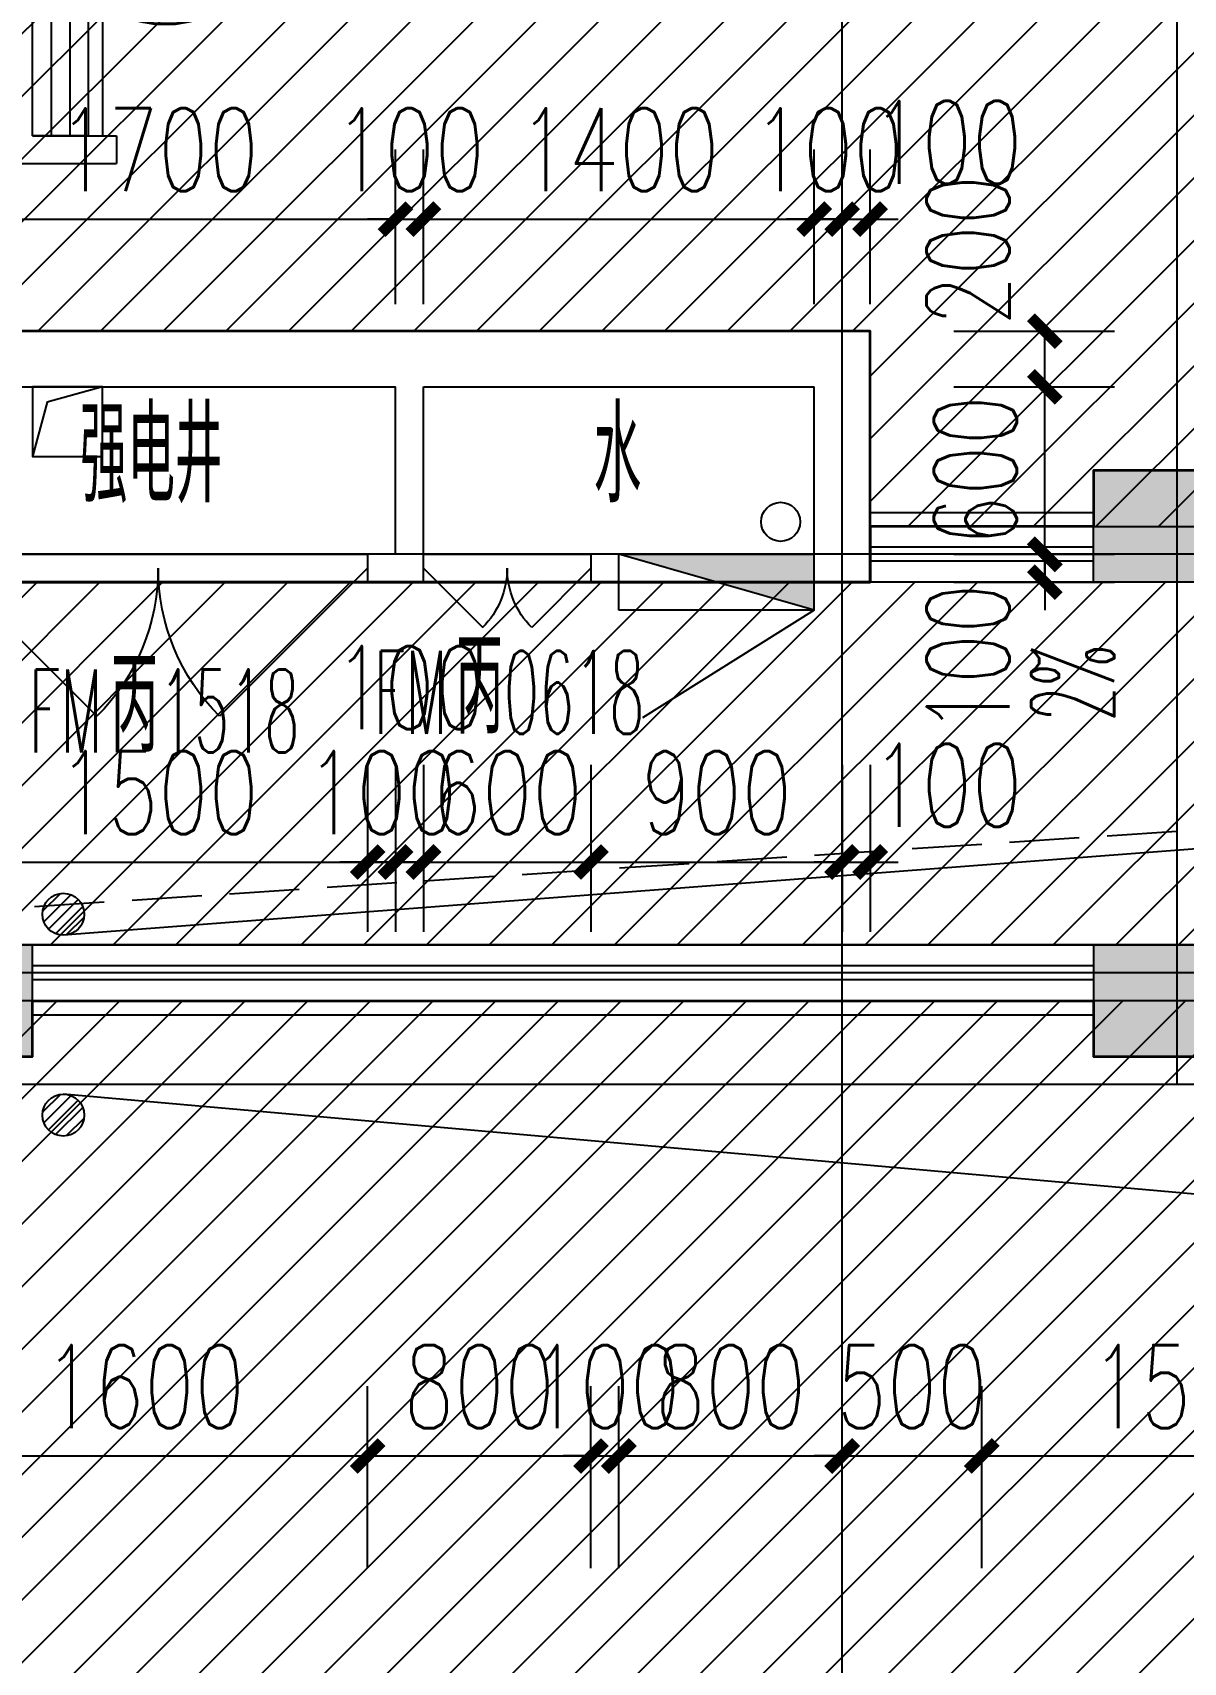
# Model space of a CAD drawing. Extents: x -59851 to 653804, y -249523 to 437614.
# Drawn here: x -36814 to -32691, y 147917 to 153758 of the extents above; entities that cross this region are included whole.
import ezdxf

# ---------------------------------------------------------------- set-up
doc = ezdxf.new("R2010")
doc.units = 0
doc.header["$LTSCALE"] = 1000
doc.header["$MEASUREMENT"] = 0
doc.linetypes.add('DASH', pattern=[0.35, 0.25, -0.1])
for name, color, linetype in [('-消防立管', 1, 'Continuous'), ('A-洞口', 105, 'Continuous'), ('A-疏散距离', 105, 'DASH'), ('A-看线', 105, 'Continuous'), ('A-第三道尺寸线', 105, 'Continuous'), ('A-线脚看线', 9, 'Continuous'), ('AE-FLOR', 151, 'Continuous'), ('DIM_SYMB', 3, 'Continuous'), ('DOOR_FIRE', 4, 'Continuous'), ('DOOR_FIRE_TEXT', 7, 'Continuous'), ('DOTE', 16, 'Continuous'), ('LABEL_PM', 7, 'Continuous'), ('NL', 5, 'Continuous'), ('PUB_HATCH', 8, 'Continuous'), ('PUB_TEXT', 7, 'Continuous'), ('WALL', 2, 'Continuous'), ('WINDOW', 4, 'Continuous'), ('WINDOW_TEXT', 7, 'Continuous'), ('ys', 154, 'Continuous'), ('剪力墙', 6, 'Continuous'), ('栏杆', 142, 'Continuous')]:
    doc.layers.add(name, color=color, linetype=linetype)
doc.layers.add('33计一半面积外廓线', color=53, linetype='Continuous', lineweight=35)
doc.layers.add('33计全面积外廓线', color=21, linetype='Continuous', lineweight=35)
doc.layers.add('A-area(算全面积)', color=21, linetype='Continuous', plot=False)
doc.layers.add('A-降板区域（给结构）', color=155, linetype='Continuous', plot=False)
doc.styles.add('_TCH_DIM', font='SIMPLEX.shx', dxfattribs={"width": 0.7, "bigfont": 'GBCBIG.shx'})
doc.styles.add('_TCH_DIM_T3', font='SIMPLEX.shx', dxfattribs={"width": 0.705882, "bigfont": 'GBCBIG.shx'})
doc.styles.add('_TCH_WINDOW', font='SIMPLEX.shx', dxfattribs={"width": 0.7, "height": 3.5, "bigfont": 'GBCBIG.shx'})
doc.styles.get("Standard").update_dxf_attribs({"font": 'gbenor.shx', "width": 0.7, "bigfont": 'gbcbig.shx'})
doc.dimstyles.new('_TCH_ARCH&&100', dxfattribs={"dimtxt": 297.5, "dimasz": 100, "dimexe": 250, "dimexo": 300, "dimgap": 100, "dimtad": 1, "dimdec": 0, "dimzin": 0, "dimdsep": 46, "dimtxsty": '_TCH_DIM_T3', "dimblk": 'ARCHTICK', "dimcen": 0.09, "dimclrt": 7, "dimazin": 2, "dimtfac": 1, "dimtdec": 0, "dimtix": 1, "dimtmove": 2, "dimatfit": 3, "dimfxl": 0, "dimtolj": 1, "dimtzin": 0, "dimarcsym": 0})
pattern_1 = [(45, (0.02, 3e-11), (-112.2532, 112.2532), [])]

# ---------------------------------------------------------------- blocks, each defined once
blk = doc.blocks.new('zhouxianshouceng0329')
at = {"layer": 'DOTE'}
for p, q in [((-33913.7, 194580), (-33913.7, 218959.5)), ((-32713.7, 209388.3), (-32713.7, 218959.5)), ((15572.3, 211288.3), (-44988.6, 211288.3)), ((-20013.7, 209788.3), (-44988.6, 209788.3))]:
    blk.add_line(p, q, dxfattribs=at)
blk = doc.blocks.new('jgjlq030328')
at = {"layer": 'PUB_HATCH'}
for points in [[(-279335, 22611.9), (-278735, 22611.9), (-278735, 22211.9), (-279335, 22211.9)], [(-283735, 20511.9), (-283135, 20511.9), (-283135, 20911.9), (-283735, 20911.9)], [(-279335, 20511.9), (-278735, 20511.9), (-278735, 20911.9), (-279335, 20911.9)]]:
    blk.add_hatch(color=256, dxfattribs=at).paths.add_polyline_path(points)
at = {"layer": '剪力墙'}
for points in [[(-279335, 22611.9), (-278735, 22611.9), (-278735, 22211.9), (-279335, 22211.9)], [(-283735, 20511.9), (-283135, 20511.9), (-283135, 20911.9), (-283735, 20911.9)], [(-279335, 20511.9), (-278735, 20511.9), (-278735, 20911.9), (-279335, 20911.9)]]:
    blk.add_lwpolyline(points, close=True, dxfattribs=at)
for points in [[(-279135, 22211.9), (-279135, 22211.9)], [(-279135, 20511.9), (-279135, 20511.9)]]:
    blk.add_lwpolyline(points, dxfattribs=at)
blk = doc.blocks.new('$TCHSYS$WIN2D')
for p, q in [((-0.5, 0.5), (0.5, 0.5)), ((-0.5, 0.5), (-0.5, -0.5)), ((0.5, 0.5), (0.5, -0.5)), ((0.5, 0.1667), (-0.5, 0.1667)), ((0.5, -0.1667), (-0.5, -0.1667)), ((-0.5, -0.5), (0.5, -0.5))]:
    blk.add_line(p, q)
blk = doc.blocks.new('a1HUXING0323')
at = {"layer": 'WALL'}
for p, q in [((23709.3, 176334.8), (23509.3, 176334.8)), ((23709.3, 176334.8), (23809.3, 176334.8)), ((23809.3, 176334.8), (23809.3, 176234.8)), ((23109.3, 176234.8), (23609.3, 176234.8)), ((23609.3, 176234.8), (23809.3, 176234.8))]:
    blk.add_line(p, q, dxfattribs=at)
at = {"layer": 'WINDOW'}
ref = blk.add_blockref('$TCHSYS$WIN2D', (23609.3, 177084.8), dxfattribs=dict(at, xscale=1500, yscale=200, zscale=1500, rotation=90))
ref.add_attrib('A', 'C1517a', (24133, 176717.3), dxfattribs={"layer": 'WINDOW_TEXT', "height": 297.5, "rotation": 90, "style": '_TCH_WINDOW', "width": 0.494118})
blk = doc.blocks.new('$DorLib2D$00000116')
at = {"color": 0}
for p, q in [((-0.5, 0), (-0.1464, 0.3536)), ((0.5, 0), (0.1464, 0.3536))]:
    blk.add_line(p, q, dxfattribs=at)
for centre, start, end in [((-0.5, 0), 0, 45), ((0.5, 0), 135, 180)]:
    blk.add_arc(centre, 0.5, start, end, dxfattribs=at)
blk = doc.blocks.new('youceshujing0329')
at = {"layer": 'A-洞口'}
for points in [[(-37213.7, 22682.6), (-36913.7, 22682.6), (-36913.7, 22182.6), (-37213.7, 22182.6)], [(-36813.7, 22682.6), (-36813.7, 22432.6), (-36563.7, 22432.6), (-36563.7, 22682.6)]]:
    blk.add_lwpolyline(points, close=True, dxfattribs=at)
for points in [[(-36913.7, 22682.6), (-37158.2, 22620.6), (-37213.7, 22182.6)], [(-36563.7, 22682.6), (-36761, 22628.3), (-36813.7, 22432.6)]]:
    blk.add_lwpolyline(points, dxfattribs=at)
at = {"layer": 'DOOR_FIRE'}
for p, q in [((-37113.7, 22082.6), (-35613.7, 22082.6)), ((-35413.7, 22082.6), (-34813.7, 22082.6)), ((-37113.7, 21982.6), (-35613.7, 21982.6)), ((-35413.7, 21982.6), (-34813.7, 21982.6))]:
    blk.add_line(p, q, dxfattribs=at)
at = {"layer": 'WALL'}
for p, q in [((-37413.7, 22882.6), (-35413.7, 22882.6)), ((-37413.7, 21982.6), (-37413.7, 22882.6)), ((-35413.7, 22882.6), (-33813.7, 22882.6)), ((-33813.7, 21982.6), (-33813.7, 22882.6)), ((-37213.7, 22682.6), (-35513.7, 22682.6)), ((-37213.7, 22082.6), (-37213.7, 22682.6)), ((-35513.7, 22082.6), (-35513.7, 22682.6)), ((-35413.7, 22082.6), (-35413.7, 22682.6)), ((-35413.7, 22682.6), (-34013.7, 22682.6)), ((-34013.7, 22082.6), (-34013.7, 22682.6)), ((-37113.7, 22082.6), (-37213.7, 22082.6)), ((-37113.7, 21982.6), (-37113.7, 22082.6)), ((-35513.7, 22082.6), (-35613.7, 22082.6)), ((-35613.7, 22082.6), (-35613.7, 21982.6)), ((-35413.7, 21982.6), (-35413.7, 22082.6)), ((-34013.7, 22082.6), (-34813.7, 22082.6)), ((-34813.7, 22082.6), (-34813.7, 21982.6)), ((-37413.7, 21982.6), (-37113.7, 21982.6)), ((-35613.7, 21982.6), (-35413.7, 21982.6)), ((-34813.7, 21982.6), (-33813.7, 21982.6))]:
    blk.add_line(p, q, dxfattribs=at)
at = {"layer": 'DOOR_FIRE', "zscale": 100}
for p, xscale, yscale in [((-36363.7, 22032.6), 1500, -1500), ((-35113.7, 22032.6), 600, -600)]:
    blk.add_blockref('$DorLib2D$00000116', p, dxfattribs=dict(at, xscale=xscale, yscale=yscale))
at = {"layer": 'DOOR_FIRE_TEXT', "style": '_TCH_WINDOW'}
for s, height, width, p in [('FM', 297.5, 0.494118, (-35591.7, 21439)), ('丙', 337.6, 0.7, (-35297.7, 21439)), ('0618', 297.5, 0.494118, (-35125.7, 21439)), ('丙', 337.6, 0.7, (-36533.7, 21372.6)), ('FM', 297.5, 0.494118, (-36827.7, 21372.6)), ('1518', 297.5, 0.494118, (-36361.7, 21372.6))]:
    blk.add_text(s, height=height, dxfattribs=dict(at, width=width)).set_placement(p)
at = {"layer": 'PUB_TEXT', "width": 0.7}
for s, height, p in [('强电井', 337.59, (-36644, 22269.3)), ('水', 337.6, (-34803.6, 22269.3))]:
    blk.add_text(s, height=height, dxfattribs=at).set_placement(p)
blk = doc.blocks.new('2fxianjiao0331')
at = {"layer": 'A-线脚看线'}
for points in [[(-208659.1, 154888.4), (-208659.1, 153388.4)], [(-205909.1, 152038.3), (-205109.1, 152038.3)], [(-208909.1, 150238.3), (-205109.1, 150238.3)]]:
    blk.add_lwpolyline(points, dxfattribs=at)
blk = doc.blocks.new('lianlangjiangban200')
at = {"layer": 'A-降板区域（给结构）', "linetype": 'DASH'}
h = blk.add_hatch(dxfattribs=at)
h.set_pattern_fill('ANSI31', color=256, scale=100)
h.set_pattern_definition([(45, (0, 0), (-112.2532, 112.2532), [])])
h.paths.add_polyline_path([(-39013.7, 151788.3), (-39013.7, 145188.3), (-37413.7, 145188.3), (-37413.7, 150488.3), (-21913.7, 150488.3), (-21913.7, 147988.3), (-24913.7, 147988.3), (-24913.7, 146588.3), (-20113.7, 146588.3), (-20113.7, 150488.3), (-5413.7, 150488.3), (-5413.7, 146388.3), (-10013.7, 146388.3), (-10013.7, 145088.3), (-3413.7, 145088.3), (-3413.7, 146388.3), (-4113.7, 146388.3), (-4113.7, 151788.3), (-8013.7, 151788.3), (-8013.7, 152188.3), (-19713.7, 152188.3), (-19713.7, 151788.3)])
at = {"layer": 'A-降板区域（给结构）'}
blk.add_lwpolyline([(-39013.7, 151788.3), (-39013.7, 145188.3), (-37413.7, 145188.3), (-37413.7, 150488.3), (-21913.7, 150488.3), (-21913.7, 147988.3), (-24913.7, 147988.3), (-24913.7, 146588.3), (-20113.7, 146588.3), (-20113.7, 150488.3), (-5413.7, 150488.3), (-5413.7, 146388.3), (-10013.7, 146388.3), (-10013.7, 145088.3), (-3413.7, 145088.3), (-3413.7, 146388.3), (-4113.7, 146388.3), (-4113.7, 151788.3), (-8013.7, 151788.3), (-8013.7, 152188.3), (-19713.7, 152188.3), (-19713.7, 151788.3)], close=True, dxfattribs=at)
blk = doc.blocks.new('3-122')
at = {"layer": 'A-area(算全面积)'}
blk.add_lwpolyline([(-158972, 87498.2), (-158972, 87498.2), (-158972, 87498.2), (-158972, 84098.2), (-156422, 84098.2), (-156422, 84098.2), (-155172, 84098.2), (-155172, 84098.2), (-153572, 84098.2), (-153572, 84298.2), (-152972, 84298.2), (-152972, 80998.2), (-151572, 80998.2), (-151572, 84298.2), (-150972, 84298.2), (-150972, 84098.2), (-149471.9, 84098.2), (-149471.9, 84098.2), (-148222, 84098.2), (-148222, 84098.2), (-147321.9, 84098.2), (-147322, 85698.2), (-143872, 85698.2), (-143872, 87498.2)], close=True, dxfattribs=at)
at = {"layer": 'A-看线'}
blk.add_lwpolyline([(-143872, 87498.2), (-158972, 87498.2)], dxfattribs=at)
at = {"layer": 'AE-FLOR'}
for points in [[(-154772, 89498.2), (-155572, 89498.2)], [(-154772, 89298.2), (-155572, 89298.2)], [(-154772, 87998.2), (-158572, 87998.2)], [(-154772, 87798.2), (-158572, 87798.2)]]:
    blk.add_lwpolyline(points, dxfattribs=at)
at = {"layer": '栏杆'}
for points in [[(-154772, 89423.2), (-155572, 89423.2)], [(-154772, 89373.2), (-155572, 89373.2)], [(-154772, 87923.2), (-158572, 87923.2)], [(-154772, 87873.2), (-158572, 87873.2)]]:
    blk.add_lwpolyline(points, dxfattribs=at)
blk = doc.blocks.new('_LV13')
at = {"color": 0}
for p, q in [((-0.071, 0.495), (-0.495, 0.071)), ((0.183, 0.465), (-0.465, -0.183)), ((0.354, 0.354), (-0.354, -0.354)), ((0.465, 0.183), (-0.183, -0.465)), ((0.495, -0.071), (0.071, -0.495))]:
    blk.add_line(p, q, dxfattribs=at)
blk.add_circle((0, 0), 0.5)
blk = doc.blocks.new('XHS1')
at = {"layer": '-消防立管'}
blk.add_hatch(color=253, dxfattribs=at).paths.add_polyline_path([(918395.2, -437306.6), (918595.2, -438006.6), (918595.2, -437306.6)])
for p, q in [((918395.2, -437306.6), (918595.2, -438006.6)), ((918395.2, -437306.6), (918395.2, -438006.6)), ((918395.2, -437306.6), (918595.2, -437306.6)), ((918595.2, -438006.6), (918595.2, -437306.6)), ((918395.2, -438006.6), (918595.2, -438006.6))]:
    blk.add_line(p, q, dxfattribs=at)
at = {"ltscale": 0.5}
blk.add_line((918395.2, -437306.6), (918008.9, -437922.4), dxfattribs=at)
blk = doc.blocks.new('2cengxiaohoushuan0429')
at = {"layer": '-消防立管'}
blk.add_circle((72107.4, 134982.5), 70, dxfattribs=at)
at = {"layer": '-消防立管', "xscale": -1, "rotation": 270}
blk.add_blockref('XHS1', (509534.5, -783728.9), dxfattribs=at)
blk = doc.blocks.new('_ArchTick')
at = {"color": 0, "linetype": 'ByBlock', "const_width": 0.4}
blk.add_lwpolyline([(-0.5, -0.5), (0.5, 0.5)], dxfattribs=at)
blk = doc.blocks.new('*D1216')
at = {"layer": 'A-第三道尺寸线', "color": 0, "lineweight": -2, "transparency": 16777216}
for p, q in [((-33913.7, 151133.8), (-33913.7, 150535.5)), ((-33813.7, 151133.8), (-33813.7, 150535.5)), ((-33913.7, 150785.5), (-34013.7, 150785.5)), ((-33913.7, 150785.5), (-33813.7, 150785.5)), ((-33813.7, 150785.5), (-33713.7, 150785.5))]:
    blk.add_line(p, q, dxfattribs=at)
at = {"layer": 'Defpoints', "color": 0, "transparency": 16777216}
for p in [(-33913.7, 151433.8), (-33813.7, 151433.8), (-33813.7, 150785.5)]:
    blk.add_point(p, dxfattribs=at)
at = {"layer": 'A-第三道尺寸线', "color": 0, "lineweight": -2, "transparency": 16777216, "xscale": 100, "yscale": 100, "zscale": 100}
blk.add_blockref('_ArchTick', (-33913.7, 150785.5), dxfattribs=at)
at = {"layer": 'A-第三道尺寸线', "color": 0, "lineweight": -2, "transparency": 16777216, "xscale": 100, "yscale": 100, "zscale": 100, "rotation": 180}
blk.add_blockref('_ArchTick', (-33813.7, 150785.5), dxfattribs=at)
at = {"layer": 'A-第三道尺寸线', "color": 7, "transparency": 16777216, "insert": (-33538.7, 151060.5), "char_height": 297.5, "attachment_point": 5, "style": '_TCH_DIM_T3'}
blk.add_mtext('\\A1;100', dxfattribs=at)
blk = doc.blocks.new('*D1217')
at = {"layer": 'A-第三道尺寸线', "color": 0, "lineweight": -2, "transparency": 16777216}
for p, q in [((-34813.7, 151133.8), (-34813.7, 150535.5)), ((-33913.7, 151133.8), (-33913.7, 150535.5)), ((-34813.7, 150785.5), (-33913.7, 150785.5))]:
    blk.add_line(p, q, dxfattribs=at)
at = {"layer": 'Defpoints', "color": 0, "transparency": 16777216}
for p in [(-34813.7, 151433.8), (-33913.7, 151433.8), (-33913.7, 150785.5)]:
    blk.add_point(p, dxfattribs=at)
at = {"layer": 'A-第三道尺寸线', "color": 0, "lineweight": -2, "transparency": 16777216, "xscale": 100, "yscale": 100, "zscale": 100, "rotation": 180}
blk.add_blockref('_ArchTick', (-34813.7, 150785.5), dxfattribs=at)
at = {"layer": 'A-第三道尺寸线', "color": 0, "lineweight": -2, "transparency": 16777216, "xscale": 100, "yscale": 100, "zscale": 100}
blk.add_blockref('_ArchTick', (-33913.7, 150785.5), dxfattribs=at)
at = {"layer": 'A-第三道尺寸线', "color": 7, "transparency": 16777216, "insert": (-34363.7, 151034.2), "char_height": 297.5, "attachment_point": 5, "style": '_TCH_DIM_T3'}
blk.add_mtext('\\A1;900', dxfattribs=at)
blk = doc.blocks.new('*D1218')
at = {"layer": 'A-第三道尺寸线', "color": 0, "lineweight": -2, "transparency": 16777216}
for p, q in [((-35413.7, 151133.8), (-35413.7, 150535.5)), ((-34813.7, 151133.8), (-34813.7, 150535.5)), ((-35413.7, 150785.5), (-35513.7, 150785.5)), ((-35413.7, 150785.5), (-34813.7, 150785.5)), ((-34813.7, 150785.5), (-34713.7, 150785.5))]:
    blk.add_line(p, q, dxfattribs=at)
at = {"layer": 'Defpoints', "color": 0, "transparency": 16777216}
for p in [(-35413.7, 151433.8), (-34813.7, 151433.8), (-34813.7, 150785.5)]:
    blk.add_point(p, dxfattribs=at)
at = {"layer": 'A-第三道尺寸线', "color": 0, "lineweight": -2, "transparency": 16777216, "xscale": 100, "yscale": 100, "zscale": 100}
blk.add_blockref('_ArchTick', (-35413.7, 150785.5), dxfattribs=at)
at = {"layer": 'A-第三道尺寸线', "color": 0, "lineweight": -2, "transparency": 16777216, "xscale": 100, "yscale": 100, "zscale": 100, "rotation": 180}
blk.add_blockref('_ArchTick', (-34813.7, 150785.5), dxfattribs=at)
at = {"layer": 'A-第三道尺寸线', "color": 7, "transparency": 16777216, "insert": (-35113.7, 151034.2), "char_height": 297.5, "attachment_point": 5, "style": '_TCH_DIM_T3'}
blk.add_mtext('\\A1;600', dxfattribs=at)
blk = doc.blocks.new('*D1219')
at = {"layer": 'A-第三道尺寸线', "color": 0, "lineweight": -2, "transparency": 16777216}
for p, q in [((-35513.7, 151133.8), (-35513.7, 150535.5)), ((-35413.7, 151133.8), (-35413.7, 150535.5)), ((-35513.7, 150785.5), (-35613.7, 150785.5)), ((-35513.7, 150785.5), (-35413.7, 150785.5)), ((-35413.7, 150785.5), (-35313.7, 150785.5))]:
    blk.add_line(p, q, dxfattribs=at)
at = {"layer": 'Defpoints', "color": 0, "transparency": 16777216}
for p in [(-35513.7, 151433.8), (-35413.7, 151433.8), (-35413.7, 150785.5)]:
    blk.add_point(p, dxfattribs=at)
at = {"layer": 'A-第三道尺寸线', "color": 0, "lineweight": -2, "transparency": 16777216, "xscale": 100, "yscale": 100, "zscale": 100}
blk.add_blockref('_ArchTick', (-35513.7, 150785.5), dxfattribs=at)
at = {"layer": 'A-第三道尺寸线', "color": 0, "lineweight": -2, "transparency": 16777216, "xscale": 100, "yscale": 100, "zscale": 100, "rotation": 180}
blk.add_blockref('_ArchTick', (-35413.7, 150785.5), dxfattribs=at)
at = {"layer": 'A-第三道尺寸线', "color": 7, "transparency": 16777216, "insert": (-35463.7, 151410.5), "char_height": 297.5, "attachment_point": 5, "style": '_TCH_DIM_T3'}
blk.add_mtext('\\A1;100', dxfattribs=at)
blk = doc.blocks.new('*D1220')
at = {"layer": 'A-第三道尺寸线', "color": 0, "lineweight": -2, "transparency": 16777216}
for p, q in [((-35613.7, 151133.8), (-35613.7, 150535.5)), ((-35513.7, 151133.8), (-35513.7, 150535.5)), ((-35613.7, 150785.5), (-35713.7, 150785.5)), ((-35613.7, 150785.5), (-35513.7, 150785.5)), ((-35513.7, 150785.5), (-35413.7, 150785.5))]:
    blk.add_line(p, q, dxfattribs=at)
at = {"layer": 'Defpoints', "color": 0, "transparency": 16777216}
for p in [(-35613.7, 151433.8), (-35513.7, 151433.8), (-35513.7, 150785.5)]:
    blk.add_point(p, dxfattribs=at)
at = {"layer": 'A-第三道尺寸线', "color": 0, "lineweight": -2, "transparency": 16777216, "xscale": 100, "yscale": 100, "zscale": 100}
blk.add_blockref('_ArchTick', (-35613.7, 150785.5), dxfattribs=at)
at = {"layer": 'A-第三道尺寸线', "color": 0, "lineweight": -2, "transparency": 16777216, "xscale": 100, "yscale": 100, "zscale": 100, "rotation": 180}
blk.add_blockref('_ArchTick', (-35513.7, 150785.5), dxfattribs=at)
at = {"layer": 'A-第三道尺寸线', "color": 7, "transparency": 16777216, "insert": (-35563.7, 151034.2), "char_height": 297.5, "attachment_point": 5, "style": '_TCH_DIM_T3'}
blk.add_mtext('\\A1;100', dxfattribs=at)
blk = doc.blocks.new('*D1221')
at = {"layer": 'A-第三道尺寸线', "color": 0, "lineweight": -2, "transparency": 16777216}
for p, q in [((-37113.7, 151133.8), (-37113.7, 150535.5)), ((-35613.7, 151133.8), (-35613.7, 150535.5)), ((-37113.7, 150785.5), (-35613.7, 150785.5))]:
    blk.add_line(p, q, dxfattribs=at)
at = {"layer": 'Defpoints', "color": 0, "transparency": 16777216}
for p in [(-37113.7, 151433.8), (-35613.7, 151433.8), (-35613.7, 150785.5)]:
    blk.add_point(p, dxfattribs=at)
at = {"layer": 'A-第三道尺寸线', "color": 0, "lineweight": -2, "transparency": 16777216, "xscale": 100, "yscale": 100, "zscale": 100, "rotation": 180}
blk.add_blockref('_ArchTick', (-37113.7, 150785.5), dxfattribs=at)
at = {"layer": 'A-第三道尺寸线', "color": 0, "lineweight": -2, "transparency": 16777216, "xscale": 100, "yscale": 100, "zscale": 100}
blk.add_blockref('_ArchTick', (-35613.7, 150785.5), dxfattribs=at)
at = {"layer": 'A-第三道尺寸线', "color": 7, "transparency": 16777216, "insert": (-36363.7, 151034.2), "char_height": 297.5, "attachment_point": 5, "style": '_TCH_DIM_T3'}
blk.add_mtext('\\A1;1500', dxfattribs=at)
blk = doc.blocks.new('*D2149')
at = {"layer": 'A-第三道尺寸线', "color": 0, "lineweight": -2, "transparency": 16777216}
for p, q in [((-37213.7, 152784.3), (-37213.7, 153339.6)), ((-35513.7, 152784.3), (-35513.7, 153339.6)), ((-37213.7, 153089.6), (-35513.7, 153089.6))]:
    blk.add_line(p, q, dxfattribs=at)
at = {"layer": 'Defpoints', "color": 0, "transparency": 16777216}
for p in [(-35513.7, 153089.6), (-37213.7, 152484.3), (-35513.7, 152484.3)]:
    blk.add_point(p, dxfattribs=at)
at = {"layer": 'A-第三道尺寸线', "color": 0, "lineweight": -2, "transparency": 16777216, "xscale": 100, "yscale": 100, "zscale": 100, "rotation": 180}
blk.add_blockref('_ArchTick', (-37213.7, 153089.6), dxfattribs=at)
at = {"layer": 'A-第三道尺寸线', "color": 0, "lineweight": -2, "transparency": 16777216, "xscale": 100, "yscale": 100, "zscale": 100}
blk.add_blockref('_ArchTick', (-35513.7, 153089.6), dxfattribs=at)
at = {"layer": 'A-第三道尺寸线', "color": 7, "transparency": 16777216, "insert": (-36363.7, 153338.3), "char_height": 297.5, "attachment_point": 5, "style": '_TCH_DIM_T3'}
blk.add_mtext('\\A1;1700', dxfattribs=at)
blk = doc.blocks.new('*D2150')
at = {"layer": 'A-第三道尺寸线', "color": 0, "lineweight": -2, "transparency": 16777216}
for p, q in [((-35513.7, 152784.3), (-35513.7, 153339.6)), ((-35413.7, 152784.3), (-35413.7, 153339.6)), ((-35513.7, 153089.6), (-35613.7, 153089.6)), ((-35513.7, 153089.6), (-35413.7, 153089.6)), ((-35413.7, 153089.6), (-35313.7, 153089.6))]:
    blk.add_line(p, q, dxfattribs=at)
at = {"layer": 'Defpoints', "color": 0, "transparency": 16777216}
for p in [(-35413.7, 153089.6), (-35513.7, 152484.3), (-35413.7, 152484.3)]:
    blk.add_point(p, dxfattribs=at)
at = {"layer": 'A-第三道尺寸线', "color": 0, "lineweight": -2, "transparency": 16777216, "xscale": 100, "yscale": 100, "zscale": 100}
blk.add_blockref('_ArchTick', (-35513.7, 153089.6), dxfattribs=at)
at = {"layer": 'A-第三道尺寸线', "color": 0, "lineweight": -2, "transparency": 16777216, "xscale": 100, "yscale": 100, "zscale": 100, "rotation": 180}
blk.add_blockref('_ArchTick', (-35413.7, 153089.6), dxfattribs=at)
at = {"layer": 'A-第三道尺寸线', "color": 7, "transparency": 16777216, "insert": (-35463.7, 153338.3), "char_height": 297.5, "attachment_point": 5, "style": '_TCH_DIM_T3'}
blk.add_mtext('\\A1;100', dxfattribs=at)
blk = doc.blocks.new('*D2151')
at = {"layer": 'A-第三道尺寸线', "color": 0, "lineweight": -2, "transparency": 16777216}
for p, q in [((-35413.7, 152784.3), (-35413.7, 153339.6)), ((-34013.7, 152784.3), (-34013.7, 153339.6)), ((-35413.7, 153089.6), (-34013.7, 153089.6))]:
    blk.add_line(p, q, dxfattribs=at)
at = {"layer": 'Defpoints', "color": 0, "transparency": 16777216}
for p in [(-34013.7, 153089.6), (-35413.7, 152484.3), (-34013.7, 152484.3)]:
    blk.add_point(p, dxfattribs=at)
at = {"layer": 'A-第三道尺寸线', "color": 0, "lineweight": -2, "transparency": 16777216, "xscale": 100, "yscale": 100, "zscale": 100, "rotation": 180}
blk.add_blockref('_ArchTick', (-35413.7, 153089.6), dxfattribs=at)
at = {"layer": 'A-第三道尺寸线', "color": 0, "lineweight": -2, "transparency": 16777216, "xscale": 100, "yscale": 100, "zscale": 100}
blk.add_blockref('_ArchTick', (-34013.7, 153089.6), dxfattribs=at)
at = {"layer": 'A-第三道尺寸线', "color": 7, "transparency": 16777216, "insert": (-34713.7, 153338.3), "char_height": 297.5, "attachment_point": 5, "style": '_TCH_DIM_T3'}
blk.add_mtext('\\A1;1400', dxfattribs=at)
blk = doc.blocks.new('*D2152')
at = {"layer": 'A-第三道尺寸线', "color": 0, "lineweight": -2, "transparency": 16777216}
for p, q in [((-34013.7, 152784.3), (-34013.7, 153339.6)), ((-33913.7, 152784.3), (-33913.7, 153339.6)), ((-34013.7, 153089.6), (-34113.7, 153089.6)), ((-34013.7, 153089.6), (-33913.7, 153089.6)), ((-33913.7, 153089.6), (-33813.7, 153089.6))]:
    blk.add_line(p, q, dxfattribs=at)
at = {"layer": 'Defpoints', "color": 0, "transparency": 16777216}
for p in [(-33913.7, 153089.6), (-34013.7, 152484.3), (-33913.7, 152484.3)]:
    blk.add_point(p, dxfattribs=at)
at = {"layer": 'A-第三道尺寸线', "color": 0, "lineweight": -2, "transparency": 16777216, "xscale": 100, "yscale": 100, "zscale": 100}
blk.add_blockref('_ArchTick', (-34013.7, 153089.6), dxfattribs=at)
at = {"layer": 'A-第三道尺寸线', "color": 0, "lineweight": -2, "transparency": 16777216, "xscale": 100, "yscale": 100, "zscale": 100, "rotation": 180}
blk.add_blockref('_ArchTick', (-33913.7, 153089.6), dxfattribs=at)
at = {"layer": 'A-第三道尺寸线', "color": 7, "transparency": 16777216, "insert": (-33963.7, 153338.3), "char_height": 297.5, "attachment_point": 5, "style": '_TCH_DIM_T3'}
blk.add_mtext('\\A1;100', dxfattribs=at)
blk = doc.blocks.new('*D2153')
at = {"layer": 'A-第三道尺寸线', "color": 0, "lineweight": -2, "transparency": 16777216}
for p, q in [((-33913.7, 152784.3), (-33913.7, 153339.6)), ((-33813.7, 152784.3), (-33813.7, 153339.6)), ((-33913.7, 153089.6), (-34013.7, 153089.6)), ((-33913.7, 153089.6), (-33813.7, 153089.6)), ((-33813.7, 153089.6), (-33713.7, 153089.6))]:
    blk.add_line(p, q, dxfattribs=at)
at = {"layer": 'Defpoints', "color": 0, "transparency": 16777216}
for p in [(-33813.7, 153089.6), (-33913.7, 152484.3), (-33813.7, 152484.3)]:
    blk.add_point(p, dxfattribs=at)
at = {"layer": 'A-第三道尺寸线', "color": 0, "lineweight": -2, "transparency": 16777216, "xscale": 100, "yscale": 100, "zscale": 100}
blk.add_blockref('_ArchTick', (-33913.7, 153089.6), dxfattribs=at)
at = {"layer": 'A-第三道尺寸线', "color": 0, "lineweight": -2, "transparency": 16777216, "xscale": 100, "yscale": 100, "zscale": 100, "rotation": 180}
blk.add_blockref('_ArchTick', (-33813.7, 153089.6), dxfattribs=at)
at = {"layer": 'A-第三道尺寸线', "color": 7, "transparency": 16777216, "insert": (-33538.7, 153364.6), "char_height": 297.5, "attachment_point": 5, "style": '_TCH_DIM_T3'}
blk.add_mtext('\\A1;100', dxfattribs=at)
blk = doc.blocks.new('*D2154')
at = {"layer": 'A-第三道尺寸线', "color": 0, "lineweight": -2, "transparency": 16777216}
for p, q in [((-33187.8, 151888.3), (-33187.8, 151988.3)), ((-33513.7, 151888.3), (-32937.8, 151888.3)), ((-33187.8, 151788.3), (-33187.8, 151888.3)), ((-33513.7, 151788.3), (-32937.8, 151788.3)), ((-33187.8, 151788.3), (-33187.8, 151688.3))]:
    blk.add_line(p, q, dxfattribs=at)
at = {"layer": 'Defpoints', "color": 0, "transparency": 16777216}
for p in [(-33813.7, 151888.3), (-33187.8, 151888.3), (-33813.7, 151788.3)]:
    blk.add_point(p, dxfattribs=at)
at = {"layer": 'A-第三道尺寸线', "color": 0, "lineweight": -2, "transparency": 16777216, "xscale": 100, "yscale": 100, "zscale": 100}
for p, rotation in [((-33187.8, 151888.3), 270), ((-33187.8, 151788.3), 90)]:
    blk.add_blockref('_ArchTick', p, dxfattribs=dict(at, rotation=rotation))
at = {"layer": 'A-第三道尺寸线', "color": 7, "transparency": 16777216, "insert": (-33462.8, 151513.3), "char_height": 297.5, "attachment_point": 5, "rotation": 90, "style": '_TCH_DIM_T3'}
blk.add_mtext('\\A1;100', dxfattribs=at)
blk = doc.blocks.new('*D2155')
at = {"layer": 'A-第三道尺寸线', "color": 0, "lineweight": -2, "transparency": 16777216}
for p, q in [((-33187.8, 152488.3), (-33187.8, 152588.3)), ((-33513.7, 152488.3), (-32937.8, 152488.3)), ((-33187.8, 151888.3), (-33187.8, 152488.3)), ((-33513.7, 151888.3), (-32937.8, 151888.3)), ((-33187.8, 151888.3), (-33187.8, 151788.3))]:
    blk.add_line(p, q, dxfattribs=at)
at = {"layer": 'Defpoints', "color": 0, "transparency": 16777216}
for p in [(-33813.7, 152488.3), (-33187.8, 152488.3), (-33813.7, 151888.3)]:
    blk.add_point(p, dxfattribs=at)
at = {"layer": 'A-第三道尺寸线', "color": 0, "lineweight": -2, "transparency": 16777216, "xscale": 100, "yscale": 100, "zscale": 100}
for p, rotation in [((-33187.8, 152488.3), 270), ((-33187.8, 151888.3), 90)]:
    blk.add_blockref('_ArchTick', p, dxfattribs=dict(at, rotation=rotation))
at = {"layer": 'A-第三道尺寸线', "color": 7, "transparency": 16777216, "insert": (-33436.6, 152188.3), "char_height": 297.5, "attachment_point": 5, "rotation": 90, "style": '_TCH_DIM_T3'}
blk.add_mtext('\\A1;600', dxfattribs=at)
blk = doc.blocks.new('*D2156')
at = {"layer": 'A-第三道尺寸线', "color": 0, "lineweight": -2, "transparency": 16777216}
for p, q in [((-33513.7, 152688.3), (-32937.8, 152688.3)), ((-33187.8, 152488.3), (-33187.8, 152688.3)), ((-33513.7, 152488.3), (-32937.8, 152488.3))]:
    blk.add_line(p, q, dxfattribs=at)
at = {"layer": 'Defpoints', "color": 0, "transparency": 16777216}
for p in [(-33813.7, 152688.3), (-33187.8, 152688.3), (-33813.7, 152488.3)]:
    blk.add_point(p, dxfattribs=at)
at = {"layer": 'A-第三道尺寸线', "color": 0, "lineweight": -2, "transparency": 16777216, "xscale": 100, "yscale": 100, "zscale": 100}
for p, rotation in [((-33187.8, 152688.3), 90), ((-33187.8, 152488.3), 270)]:
    blk.add_blockref('_ArchTick', p, dxfattribs=dict(at, rotation=rotation))
at = {"layer": 'A-第三道尺寸线', "color": 7, "transparency": 16777216, "insert": (-33462.8, 152977.3), "char_height": 297.5, "attachment_point": 5, "rotation": 90, "style": '_TCH_DIM_T3'}
blk.add_mtext('\\A1;200', dxfattribs=at)
blk = doc.blocks.new('*D3045')
at = {"layer": 'A-第三道尺寸线', "color": 0, "lineweight": -2, "transparency": 16777216}
for p, q in [((-33413.7, 148255), (-33413.7, 148906.8)), ((-31913.7, 148255), (-31913.7, 148906.8)), ((-33413.7, 148656.8), (-31913.7, 148656.8))]:
    blk.add_line(p, q, dxfattribs=at)
at = {"layer": 'Defpoints', "color": 0, "transparency": 16777216}
for p in [(-31913.7, 148656.8), (-33413.7, 147955), (-31913.7, 147955)]:
    blk.add_point(p, dxfattribs=at)
at = {"layer": 'A-第三道尺寸线', "color": 0, "lineweight": -2, "transparency": 16777216, "xscale": 100, "yscale": 100, "zscale": 100, "rotation": 180}
blk.add_blockref('_ArchTick', (-33413.7, 148656.8), dxfattribs=at)
at = {"layer": 'A-第三道尺寸线', "color": 0, "lineweight": -2, "transparency": 16777216, "xscale": 100, "yscale": 100, "zscale": 100}
blk.add_blockref('_ArchTick', (-31913.7, 148656.8), dxfattribs=at)
at = {"layer": 'A-第三道尺寸线', "color": 7, "transparency": 16777216, "insert": (-32663.7, 148905.5), "char_height": 297.5, "attachment_point": 5, "style": '_TCH_DIM_T3'}
blk.add_mtext('\\A1;1500', dxfattribs=at)
blk = doc.blocks.new('*D3046')
at = {"layer": 'A-第三道尺寸线', "color": 0, "lineweight": -2, "transparency": 16777216}
for p, q in [((-33913.7, 148255), (-33913.7, 148906.8)), ((-33413.7, 148255), (-33413.7, 148906.8)), ((-33913.7, 148656.8), (-34013.7, 148656.8)), ((-33913.7, 148656.8), (-33413.7, 148656.8)), ((-33413.7, 148656.8), (-33313.7, 148656.8))]:
    blk.add_line(p, q, dxfattribs=at)
at = {"layer": 'Defpoints', "color": 0, "transparency": 16777216}
for p in [(-33413.7, 148656.8), (-33913.7, 147955), (-33413.7, 147955)]:
    blk.add_point(p, dxfattribs=at)
at = {"layer": 'A-第三道尺寸线', "color": 0, "lineweight": -2, "transparency": 16777216, "xscale": 100, "yscale": 100, "zscale": 100}
blk.add_blockref('_ArchTick', (-33913.7, 148656.8), dxfattribs=at)
at = {"layer": 'A-第三道尺寸线', "color": 0, "lineweight": -2, "transparency": 16777216, "xscale": 100, "yscale": 100, "zscale": 100, "rotation": 180}
blk.add_blockref('_ArchTick', (-33413.7, 148656.8), dxfattribs=at)
at = {"layer": 'A-第三道尺寸线', "color": 7, "transparency": 16777216, "insert": (-33663.7, 148905.5), "char_height": 297.5, "attachment_point": 5, "style": '_TCH_DIM_T3'}
blk.add_mtext('\\A1;500', dxfattribs=at)
blk = doc.blocks.new('*D3047')
at = {"layer": 'A-第三道尺寸线', "color": 0, "lineweight": -2, "transparency": 16777216}
for p, q in [((-34713.7, 148255), (-34713.7, 148906.8)), ((-33913.7, 148255), (-33913.7, 148906.8)), ((-34713.7, 148656.8), (-33913.7, 148656.8))]:
    blk.add_line(p, q, dxfattribs=at)
at = {"layer": 'Defpoints', "color": 0, "transparency": 16777216}
for p in [(-33913.7, 148656.8), (-34713.7, 147955), (-33913.7, 147955)]:
    blk.add_point(p, dxfattribs=at)
at = {"layer": 'A-第三道尺寸线', "color": 0, "lineweight": -2, "transparency": 16777216, "xscale": 100, "yscale": 100, "zscale": 100, "rotation": 180}
blk.add_blockref('_ArchTick', (-34713.7, 148656.8), dxfattribs=at)
at = {"layer": 'A-第三道尺寸线', "color": 0, "lineweight": -2, "transparency": 16777216, "xscale": 100, "yscale": 100, "zscale": 100}
blk.add_blockref('_ArchTick', (-33913.7, 148656.8), dxfattribs=at)
at = {"layer": 'A-第三道尺寸线', "color": 7, "transparency": 16777216, "insert": (-34313.7, 148905.5), "char_height": 297.5, "attachment_point": 5, "style": '_TCH_DIM_T3'}
blk.add_mtext('\\A1;800', dxfattribs=at)
blk = doc.blocks.new('*D3048')
at = {"layer": 'A-第三道尺寸线', "color": 0, "lineweight": -2, "transparency": 16777216}
for p, q in [((-34813.7, 148255), (-34813.7, 148906.8)), ((-34713.7, 148255), (-34713.7, 148906.8)), ((-34813.7, 148656.8), (-34913.7, 148656.8)), ((-34813.7, 148656.8), (-34713.7, 148656.8)), ((-34713.7, 148656.8), (-34613.7, 148656.8))]:
    blk.add_line(p, q, dxfattribs=at)
at = {"layer": 'Defpoints', "color": 0, "transparency": 16777216}
for p in [(-34713.7, 148656.8), (-34813.7, 147955), (-34713.7, 147955)]:
    blk.add_point(p, dxfattribs=at)
at = {"layer": 'A-第三道尺寸线', "color": 0, "lineweight": -2, "transparency": 16777216, "xscale": 100, "yscale": 100, "zscale": 100}
blk.add_blockref('_ArchTick', (-34813.7, 148656.8), dxfattribs=at)
at = {"layer": 'A-第三道尺寸线', "color": 0, "lineweight": -2, "transparency": 16777216, "xscale": 100, "yscale": 100, "zscale": 100, "rotation": 180}
blk.add_blockref('_ArchTick', (-34713.7, 148656.8), dxfattribs=at)
at = {"layer": 'A-第三道尺寸线', "color": 7, "transparency": 16777216, "insert": (-34763.7, 148905.5), "char_height": 297.5, "attachment_point": 5, "style": '_TCH_DIM_T3'}
blk.add_mtext('\\A1;100', dxfattribs=at)
blk = doc.blocks.new('*D3049')
at = {"layer": 'A-第三道尺寸线', "color": 0, "lineweight": -2, "transparency": 16777216}
for p, q in [((-35613.7, 148255), (-35613.7, 148906.8)), ((-34813.7, 148255), (-34813.7, 148906.8)), ((-35613.7, 148656.8), (-34813.7, 148656.8))]:
    blk.add_line(p, q, dxfattribs=at)
at = {"layer": 'Defpoints', "color": 0, "transparency": 16777216}
for p in [(-34813.7, 148656.8), (-35613.7, 147955), (-34813.7, 147955)]:
    blk.add_point(p, dxfattribs=at)
at = {"layer": 'A-第三道尺寸线', "color": 0, "lineweight": -2, "transparency": 16777216, "xscale": 100, "yscale": 100, "zscale": 100, "rotation": 180}
blk.add_blockref('_ArchTick', (-35613.7, 148656.8), dxfattribs=at)
at = {"layer": 'A-第三道尺寸线', "color": 0, "lineweight": -2, "transparency": 16777216, "xscale": 100, "yscale": 100, "zscale": 100}
blk.add_blockref('_ArchTick', (-34813.7, 148656.8), dxfattribs=at)
at = {"layer": 'A-第三道尺寸线', "color": 7, "transparency": 16777216, "insert": (-35213.7, 148905.5), "char_height": 297.5, "attachment_point": 5, "style": '_TCH_DIM_T3'}
blk.add_mtext('\\A1;800', dxfattribs=at)
blk = doc.blocks.new('*D3050')
at = {"layer": 'A-第三道尺寸线', "color": 0, "lineweight": -2, "transparency": 16777216}
for p, q in [((-37213.7, 148255), (-37213.7, 148906.8)), ((-35613.7, 148255), (-35613.7, 148906.8)), ((-37213.7, 148656.8), (-35613.7, 148656.8))]:
    blk.add_line(p, q, dxfattribs=at)
at = {"layer": 'Defpoints', "color": 0, "transparency": 16777216}
for p in [(-35613.7, 148656.8), (-37213.7, 147955), (-35613.7, 147955)]:
    blk.add_point(p, dxfattribs=at)
at = {"layer": 'A-第三道尺寸线', "color": 0, "lineweight": -2, "transparency": 16777216, "xscale": 100, "yscale": 100, "zscale": 100, "rotation": 180}
blk.add_blockref('_ArchTick', (-37213.7, 148656.8), dxfattribs=at)
at = {"layer": 'A-第三道尺寸线', "color": 0, "lineweight": -2, "transparency": 16777216, "xscale": 100, "yscale": 100, "zscale": 100}
blk.add_blockref('_ArchTick', (-35613.7, 148656.8), dxfattribs=at)
at = {"layer": 'A-第三道尺寸线', "color": 7, "transparency": 16777216, "insert": (-36413.7, 148905.5), "char_height": 297.5, "attachment_point": 5, "style": '_TCH_DIM_T3'}
blk.add_mtext('\\A1;1600', dxfattribs=at)

msp = doc.modelspace()

# ---------------------------------------------------------------- hatches: boundary and pattern name
at = {"layer": 'A-降板区域（给结构）', "linetype": 'DASH'}
h = msp.add_hatch(dxfattribs=at)
h.set_pattern_fill('ANSI31', color=215, scale=100)
h.set_pattern_definition(pattern_1)
h.paths.add_polyline_path([(-37213.7, 155788.3), (-37213.7, 152688.3), (-33813.7, 152688.3), (-33813.7, 152038.3), (-33813.7, 151988.3), (-20113.7, 151988.3), (-20113.7, 154888.3), (-23813.7, 154888.3), (-23813.7, 155788.3)])

# ---------------------------------------------------------------- linework, layer by layer
at = {"layer": '33计一半面积外廓线'}
msp.add_lwpolyline([(-22513.7, 151988.3), (-32413.7, 151988.3), (-32413.7, 152188.3), (-33013.7, 152188.3), (-33013.7, 151988.3), (-33813.7, 151988.3), (-33813.7, 151788.3), (-39013.7, 151788.3), (-39013.7, 146588.3), (-37213.7, 146588.3), (-37213.7, 150088.3), (-36813.7, 150088.3), (-36813.7, 150288.3), (-33013.7, 150288.3), (-33013.7, 150088.3), (-32413.7, 150088.3), (-32413.7, 150288.3), (-22513.7, 150288.3)], dxfattribs=at)
at = {"layer": '33计全面积外廓线'}
msp.add_lwpolyline([(-17613.7, 146588.3), (-24913.7, 146588.3), (-24913.7, 148188.3), (-25563.7, 148188.3), (-25563.6, 146588.3), (-29213.7, 146588.3), (-29213.7, 146788.3), (-29813.7, 146788.3), (-29813.7, 143488.3), (-31213.7, 143488.3), (-31213.7, 146788.3), (-31813.7, 146788.3), (-31813.7, 146588.3), (-37413.7, 146588.3), (-37413.7, 145188.3), (-39013.7, 145188.3), (-39013.7, 151788.3), (-33813.7, 151788.3), (-33813.7, 152688.3), (-37213.7, 152688.3), (-37213.7, 158588.3), (-40813.7, 158588.3)], dxfattribs=at)
at = {"layer": 'A-降板区域（给结构）', "color": 215}
msp.add_lwpolyline([(-37213.7, 155788.3), (-37213.7, 152688.3), (-33813.7, 152688.3), (-33813.7, 152038.3), (-33813.7, 151988.3), (-20113.7, 151988.3), (-20113.7, 154888.3), (-23813.7, 154888.3), (-23813.7, 155788.3)], close=True, dxfattribs=at)
at = {"layer": 'DIM_SYMB'}
for points in [[(-32833.9, 151710.7, 0, 0, 0), (-32833.9, 151215.8, 80, 0, 0), (-32833.9, 150915.8, 0, 0, 0)], [(-36034.7, 147485, 0, 0, 0), (-36034.7, 147979.9, 80, 0, 0), (-36034.7, 148279.9, 0, 0, 0)]]:
    msp.add_lwpolyline(points, format="xyseb", dxfattribs=at)

# ---------------------------------------------------------------- block references
for name, p in [('zhouxianshouceng0329', (0, -59400)), ('2cengxiaohoushuan0429', (-106241.6, 17022.1))]:
    msp.add_blockref(name, p)
at = {"layer": '剪力墙'}
msp.add_blockref('jgjlq030328', (246321.3, 129576.4), dxfattribs=at)

# ---------------------------------------------------------------- texts
at = {"layer": 'PUB_TEXT', "style": '_TCH_DIM', "width": 0.494118}
msp.add_text('2%', height=297.5, rotation=90, dxfattribs=at).set_placement((-32938.9, 151289))

# ---------------------------------------------------------------- dimensions: what is measured, and where the dimension line sits
at = {"layer": 'A-第三道尺寸线'}
for p1, p2, distance, picture, middle in [((-35513.7, 152484.3), (-35413.7, 152484.3), 605.2, '*D2150', (-35463.7, 153338.3)), ((-35413.7, 152484.3), (-34013.7, 152484.3), 605.2, '*D2151', (-34713.7, 153338.3)), ((-34013.7, 152484.3), (-33913.7, 152484.3), 605.2, '*D2152', (-33963.7, 153338.3)), ((-33813.7, 151888.3), (-33813.7, 152488.3), -625.9, '*D2155', (-33436.6, 152188.3)), ((-35613.7, 151433.8), (-35513.7, 151433.8), -648.3, '*D1220', (-35563.7, 151034.2)), ((-35413.7, 151433.8), (-34813.7, 151433.8), -648.3, '*D1218', (-35113.7, 151034.2)), ((-34813.7, 151433.8), (-33913.7, 151433.8), -648.3, '*D1217', (-34363.7, 151034.2)), ((-35613.7, 147955), (-34813.7, 147955), 701.7, '*D3049', (-35213.7, 148905.5)), ((-34813.7, 147955), (-34713.7, 147955), 701.7, '*D3048', (-34763.7, 148905.5)), ((-34713.7, 147955), (-33913.7, 147955), 701.7, '*D3047', (-34313.7, 148905.5)), ((-33913.7, 147955), (-33413.7, 147955), 701.7, '*D3046', (-33663.7, 148905.5)), ((-33413.7, 147955), (-31913.7, 147955), 701.7, '*D3045', (-32663.7, 148905.5))]:
    dim = msp.add_aligned_dim(p1=p1, p2=p2, distance=distance, dimstyle='_TCH_ARCH&&100', dxfattribs=at)
    dim.commit()
    dim.dimension.update_dxf_attribs({"geometry": picture, "text_midpoint": middle})
for base, p1, p2, angle, picture, middle in [((-33813.7, 153089.6), (-33913.7, 152484.3), (-33813.7, 152484.3), 0, '*D2153', (-33538.7, 153364.6)), ((-33187.8, 152688.3), (-33813.7, 152488.3), (-33813.7, 152688.3), 90, '*D2156', (-33462.8, 152977.3)), ((-33187.8, 151888.3), (-33813.7, 151788.3), (-33813.7, 151888.3), 90, '*D2154', (-33462.8, 151513.3)), ((-35413.7, 150785.5), (-35513.7, 151433.8), (-35413.7, 151433.8), 0, '*D1219', (-35463.7, 151410.5)), ((-33813.7, 150785.5), (-33913.7, 151433.8), (-33813.7, 151433.8), 0, '*D1216', (-33538.7, 151060.5))]:
    dim = msp.add_linear_dim(base=base, p1=p1, p2=p2, angle=angle, dimstyle='_TCH_ARCH&&100', dxfattribs=at)
    dim.commit()
    dim.dimension.update_dxf_attribs({"geometry": picture, "text_midpoint": middle, "dimtype": 161})

# ---------------------------------------------------------------- next in the draw order: block references
msp.add_blockref('a1HUXING0323', (-60323, -22946.4))

# ---------------------------------------------------------------- next in the draw order: hatches: boundary and pattern name
at = {"layer": 'A-降板区域（给结构）', "linetype": 'DASH'}
h = msp.add_hatch(dxfattribs=at)
h.set_pattern_fill('ANSI31', color=215, scale=100)
h.set_pattern_definition(pattern_1)
h.paths.add_polyline_path([(-37213.7, 150288.3), (-37213.7, 146588.3), (-31213.7, 146588.3), (-31213.7, 143488.4), (-29813.7, 143488.3), (-29813.7, 146588.3), (-25563.6, 146588.3), (-25563.7, 148188.3), (-22113.7, 148188.3), (-22113.7, 150288.3)])

# ---------------------------------------------------------------- next in the draw order: linework, layer by layer
at = {"layer": 'A-疏散距离'}
msp.add_lwpolyline([(-38913.7, 145188.4), (-37505.1, 150579.6), (-19213.7, 151788.4)], dxfattribs=at)
at = {"layer": 'A-降板区域（给结构）', "color": 215}
msp.add_lwpolyline([(-37213.7, 150288.3), (-37213.7, 146588.3), (-31213.7, 146588.3), (-31213.7, 143488.4), (-29813.7, 143488.3), (-29813.7, 146588.3), (-25563.6, 146588.3), (-25563.7, 148188.3), (-22113.7, 148188.3), (-22113.7, 150288.3)], close=True, dxfattribs=at)
at = {"layer": 'ys'}
for points in [[(-22164, 150488.3), (-29663.7, 151059.3), (-36703.7, 150523.3)], [(-22623.7, 149953.3), (-29663.7, 149331.1), (-36703.7, 149953.3)]]:
    msp.add_lwpolyline(points, dxfattribs=at)

# ---------------------------------------------------------------- next in the draw order: block references
for name, p in [('2fxianjiao0331', (172095.4, 0)), ('youceshujing0329', (0, 129805.7)), ('lianlangjiangban200', (0, 0))]:
    msp.add_blockref(name, p)
at = {"layer": 'LABEL_PM'}
msp.add_blockref('3-122', (121758.3, 62490.1), dxfattribs=at)
at = {"layer": 'NL', "ltscale": 0.5, "extrusion": (0, 0, -1), "xscale": -150, "yscale": 150, "zscale": -150}
for p in [(36703.7, 150598.3), (36703.7, 149878.3)]:
    msp.add_blockref('_LV13', p, dxfattribs=at)

# ---------------------------------------------------------------- next in the draw order: dimensions: what is measured, and where the dimension line sits
at = {"layer": 'A-第三道尺寸线'}
for p1, p2, distance, picture, middle in [((-37213.7, 152484.3), (-35513.7, 152484.3), 605.2, '*D2149', (-36363.7, 153338.3)), ((-37113.7, 151433.8), (-35613.7, 151433.8), -648.3, '*D1221', (-36363.7, 151034.2)), ((-37213.7, 147955), (-35613.7, 147955), 701.7, '*D3050', (-36413.7, 148905.5))]:
    dim = msp.add_aligned_dim(p1=p1, p2=p2, distance=distance, dimstyle='_TCH_ARCH&&100', dxfattribs=at)
    dim.commit()
    dim.dimension.update_dxf_attribs({"geometry": picture, "text_midpoint": middle})

doc.saveas('drawing.dxf')
